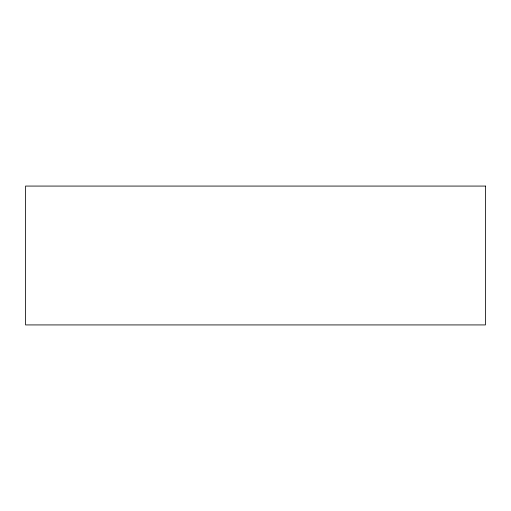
<?xml version="1.0" encoding="UTF-8"?>
<svg xmlns="http://www.w3.org/2000/svg" width="511" height="511" viewBox="0 0 511 511"><rect width="100%" height="100%" fill="white"/><g stroke="black" fill="none" stroke-linecap="round" stroke-linejoin="round"><path stroke-width="0.77" d="M485.45 186.074L25.55 186.074L25.55 324.926L485.45 324.926L485.45 186.074"/></g></svg>
